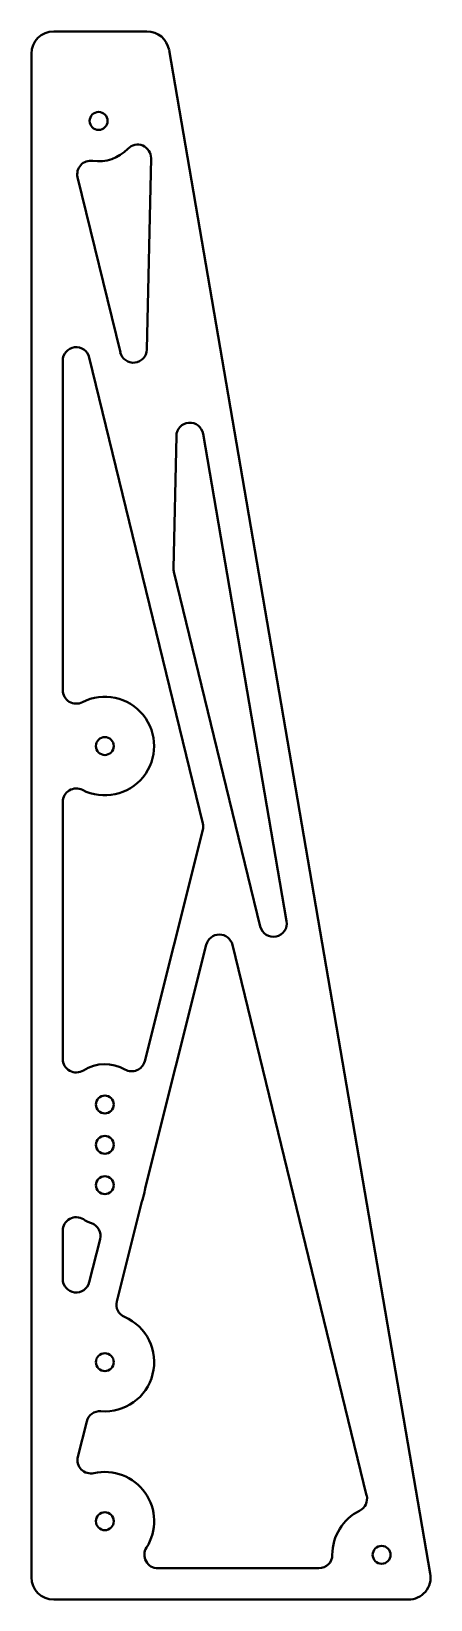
# Model space of a CAD drawing. Header units: millimetres. Extents: x 0 to 8.9, y 0 to 35.
import ezdxf

# ---------------------------------------------------------------- set-up
doc = ezdxf.new("R2010")
doc.units = ezdxf.units.MM
doc.layers.add('Visible', color=7, linetype='Continuous', lineweight=40)

msp = doc.modelspace()

# ---------------------------------------------------------------- linework, layer by layer
at = {"layer": 'Visible'}
for p, q in [((0.5, 35), (2.578, 35)), ((0, 0.5), (0, 34.5)), ((3.071, 34.584), (8.9, 0.584)), ((2.576, 27.899), (2.669, 32.167)), ((1.032, 31.743), (1.985, 27.834)), ((0.7, 20.296), (0.7, 27.651)), ((1.291, 27.722), (3.825, 17.323)), ((3.17, 23.013), (3.234, 25.972)), ((3.83, 26.016), (5.694, 15.145)), ((3.178, 22.935), (5.106, 15.023)), ((0.7, 12.066), (0.7, 17.804)), ((2.529, 12.017), (3.825, 17.179)), ((2.54, 9.182), (3.903, 14.616)), ((4.486, 14.614), (7.48, 2.324)), ((1.906, 6.657), (2.465, 8.884)), ((0.7, 7.155), (0.7, 8.234)), ((1.291, 7.082), (1.533, 8.045)), ((1.035, 3.188), (1.234, 3.978)), ((2.821, 0.7), (6.414, 0.7)), ((0.5, 0), (8.407, 0))]:
    msp.add_line(p, q, dxfattribs=at)
for centre in [(1.5, 33.001), (1.639, 19.05), (1.639, 11.05), (1.639, 10.15), (1.639, 9.25), (1.639, 5.3), (1.639, 1.75), (7.814, 1)]:
    msp.add_circle(centre, 0.2, dxfattribs=at)
for centre, radius, start, end in [((0.5, 34.5), 0.5, 90, 180), ((2.578, 34.5), 0.5, 9.7276, 90), ((1.5, 33.001), 0.9, 261.5397, 316.3788), ((2.369, 32.173), 0.3, 358.7555, 136.3788), ((1.323, 31.814), 0.3, 81.5397, 193.695), ((1, 27.651), 0.3, 13.695, 180), ((2.276, 27.905), 0.3, 193.695, 358.7555), ((3.534, 25.966), 0.3, 9.7276, 178.7555), ((3.47, 23.006), 0.3, 178.7555, 193.695), ((1, 20.296), 0.3, 180, 297.1562), ((1.639, 19.05), 1.1, 242.8438, 117.1562), ((1, 17.804), 0.3, 62.8438, 180), ((3.534, 17.252), 0.3, 345.9123, 13.695), ((5.398, 15.094), 0.3, 193.695, 9.7276), ((4.194, 14.543), 0.3, 13.695, 165.9123), ((1, 12.066), 0.3, 180, 302.1736), ((1.639, 11.05), 0.9, 60.0368, 122.1736), ((2.238, 12.09), 0.3, 240.0368, 345.9123), ((1.639, 9.25), 0.9, 338.5563, 353.2683), ((2.831, 9.109), 0.3, 165.9123, 173.2683), ((2.756, 8.811), 0.3, 158.5563, 165.9123), ((1, 8.234), 0.3, 57.8264, 180), ((1.639, 9.25), 0.9, 237.8264, 250.6587), ((1.242, 8.118), 0.3, 345.9123, 70.6587), ((1, 7.155), 0.3, 180, 345.9123), ((2.197, 6.584), 0.3, 165.9123, 246.5119), ((1.639, 5.3), 1.1, 265.3126, 66.5119), ((1.525, 3.905), 0.3, 85.3126, 165.9123), ((1.326, 3.115), 0.3, 165.9123, 282.9051), ((1.639, 1.75), 1.1, 327.6076, 102.9051), ((7.189, 2.253), 0.3, 296.5133, 13.695), ((7.814, 1), 1.1, 116.5133, 180), ((2.821, 1), 0.3, 147.6076, 270), ((6.414, 1), 0.3, 270, 0), ((0.5, 0.5), 0.5, 180, 270), ((8.407, 0.5), 0.5, 270, 9.7276)]:
    msp.add_arc(centre, radius, start, end, dxfattribs=at)

doc.saveas('drawing.dxf')
